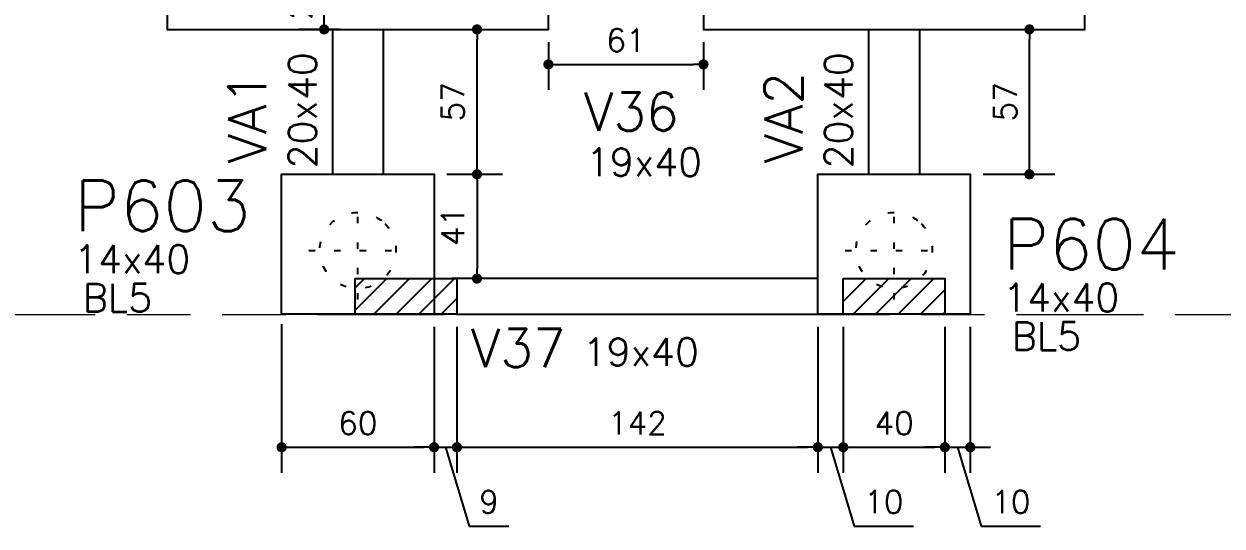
# Model space of a CAD drawing. Extents: x -39962 to 11287, y 23324 to 41277.
# Drawn here: x 2707.6 to 3179.1, y 23324.2 to 23521.8 of the extents above; entities that cross this region are included whole.
import ezdxf

# ---------------------------------------------------------------- set-up
doc = ezdxf.new("R2010")
doc.units = 0
doc.header["$LTSCALE"] = 25
doc.header["$MEASUREMENT"] = 0
doc.linetypes.add('Double dash', pattern=[55, 20, -5, 10, -5, 10, -5])
doc.linetypes.add('ESTILO_TQS_0002', pattern=[0.4, 0.1, -0.3])
doc.layers.get('0').update_dxf_attribs({"linetype": 'CONTINUOUS'})
doc.layers.get('Defpoints').update_dxf_attribs({"linetype": 'CONTINUOUS'})
for name, color, linetype in [('228', 2, 'CONTINUOUS'), ('BLOCO', 3, 'CONTINUOUS'), ('COTA', 1, 'CONTINUOUS'), ('ESTACA', 1, 'ESTILO_TQS_0002'), ('H5', 1, 'CONTINUOUS'), ('P-D', 2, 'CONTINUOUS'), ('P-N', 5, 'CONTINUOUS'), ('PENA_3', 3, 'CONTINUOUS'), ('PIL-N', 4, 'CONTINUOUS'), ('VIG-D', 2, 'CONTINUOUS'), ('VIG-N', 4, 'CONTINUOUS'), ('VIGA', 3, 'CONTINUOUS')]:
    doc.layers.add(name, color=color, linetype=linetype)
doc.layers.add('TLV-DVI-___-CNT', color=7, linetype='Double dash', lineweight=9)
doc.styles.add('COTA', font='romans.shx')
doc.styles.get("Standard").update_dxf_attribs({"font": 'ROMANS.SHX'})
doc.dimstyles.new('forma', dxfattribs={"dimscale": 5, "dimtxt": 1.8, "dimasz": 0.8, "dimexe": 2, "dimexo": 1, "dimgap": 1, "dimtad": 1, "dimdec": 1, "dimzin": 9, "dimdsep": 46, "dimtxsty": 'COTA', "dimblk1": 'DOT', "dimblk2": 'DOT', "dimsah": 1, "dimcen": 0, "dimdle": 1, "dimclrd": 256, "dimclre": 256, "dimclrt": 2, "dimadec": 0, "dimazin": 0, "dimtfac": 1, "dimtdec": 0, "dimtmove": 0, "dimatfit": 3, "dimfxl": 1, "dimtolj": 1, "dimtzin": 0, "dimarcsym": 0})

# ---------------------------------------------------------------- blocks, each defined once
blk = doc.blocks.new('Family - ___-2103959-PLANTA INFERIOR 2')
at = {"layer": 'TLV-DVI-___-CNT', "color": 1, "true_color": 0xff0000}
for p, q in [((-32076.86190852377, -10135.68212233987), (-18942.24823472019, -10135.68212233987)), ((-18942.24823472019, -10135.68212233987), (-17532.53627946512, -10135.68212233987))]:
    blk.add_line(p, q, dxfattribs=at)
blk = doc.blocks.new('A$C8a1ee3b4')
at = {"layer": 'TLV-DVI-___-CNT', "color": 1, "true_color": 0xff0000, "xscale": 0.1, "yscale": 0.1, "zscale": 0.1}
blk.add_blockref('Family - ___-2103959-PLANTA INFERIOR 2', (4865.234936253892, 1037.139246327799), dxfattribs=at)
blk = doc.blocks.new('A$C96fa5e93')
at = {"layer": 'ESTACA', "linetype": 'ESTILO_TQS_0002'}
for p, q in [((19.28569357143897, -1.252141555596609e-05), (19.28569357143897, 38.57141596442125)), ((-2.028576454904396e-05, 19.28570172150285), (38.57140785292904, 19.28570172150285))]:
    blk.add_line(p, q, dxfattribs=at)
blk.add_ellipse((19.28569357143897, 19.28570172150285), major_axis=(10.60660171779848, 10.60660171779848), ratio=0.9999999999999488, start_param=5.497787143782112, end_param=11.7809724509617, dxfattribs=at)
blk = doc.blocks.new('_Dot')
at = {"color": 0, "linetype": 'ByBlock', "lineweight": -2}
blk.add_line((-0.5, 0), (-1, 0), dxfattribs=at)
at = {"color": 0, "linetype": 'ByBlock', "const_width": 0.5}
blk.add_lwpolyline([(-0.25, 0, 1), (0.25, 0, 1)], format="xyb", close=True, dxfattribs=at)
blk = doc.blocks.new('*D241')
at = {"layer": 'COTA', "lineweight": -2, "transparency": 16777216}
for p, q in [((2873.998001147705, 23519.63057408154), (2895.884309649992, 23519.63057408154)), ((2885.884309649992, 23466.63057408607), (2885.884309649992, 23515.63057408154)), ((2873.998001147705, 23462.63057408607), (2895.884309649992, 23462.63057408607))]:
    blk.add_line(p, q, dxfattribs=at)
at = {"layer": 'Defpoints', "color": 0, "transparency": 16777216}
for p in [(2868.998001147705, 23519.63057408154), (2885.884309649992, 23519.63057408154), (2868.998001147705, 23462.63057408607)]:
    blk.add_point(p, dxfattribs=at)
at = {"layer": 'COTA', "lineweight": -2, "transparency": 16777216, "xscale": 4, "yscale": 4, "zscale": 4}
for p, rotation in [((2885.884309649992, 23519.63057408154), 90), ((2885.884309649992, 23462.63057408607), 270)]:
    blk.add_blockref('_Dot', p, dxfattribs=dict(at, rotation=rotation))
at = {"layer": 'COTA', "color": 2, "transparency": 16777216, "insert": (2876.384309649998, 23491.1305740838), "char_height": 9, "attachment_point": 5, "rotation": 90, "style": 'COTA'}
blk.add_mtext('\\A1;57 ', dxfattribs=at)
blk = doc.blocks.new('*D242')
at = {"layer": 'COTA', "lineweight": -2, "transparency": 16777216}
for p, q in [((2873.998001147705, 23462.63057408607), (2895.884309649993, 23462.63057408607)), ((2885.884309649993, 23458.63057408607), (2885.884309649993, 23425.59223652247)), ((2880.884309925079, 23421.59223652247), (2875.884309649993, 23421.59223652247))]:
    blk.add_line(p, q, dxfattribs=at)
at = {"layer": 'Defpoints', "color": 0, "transparency": 16777216}
for p in [(2868.998001147705, 23462.63057408607), (2885.884309925079, 23421.59223652247), (2885.884309649993, 23421.59223652247)]:
    blk.add_point(p, dxfattribs=at)
at = {"layer": 'COTA', "lineweight": -2, "transparency": 16777216, "xscale": 4, "yscale": 4, "zscale": 4}
for p, rotation in [((2885.884309649993, 23462.63057408607), 90), ((2885.884309649993, 23421.59223652247), 270)]:
    blk.add_blockref('_Dot', p, dxfattribs=dict(at, rotation=rotation))
at = {"layer": 'COTA', "color": 2, "transparency": 16777216, "insert": (2876.384309649999, 23442.11140530427), "char_height": 9, "attachment_point": 5, "rotation": 90, "style": 'COTA'}
blk.add_mtext('\\A1;41 ', dxfattribs=at)
blk = doc.blocks.new('*D243')
at = {"layer": 'COTA', "lineweight": -2, "transparency": 16777216}
for p, q in [((2913.998001018879, 23514.63057408153), (2913.998001018879, 23495.86836162928)), ((2974.998001360906, 23514.63057408153), (2974.998001360906, 23495.86836162928)), ((2917.998001018879, 23505.86836162928), (2970.998001360906, 23505.86836162928))]:
    blk.add_line(p, q, dxfattribs=at)
at = {"layer": 'Defpoints', "color": 0, "transparency": 16777216}
for p in [(2913.998001018879, 23519.63057408153), (2974.998001360906, 23519.63057408153), (2974.998001360906, 23505.86836162928)]:
    blk.add_point(p, dxfattribs=at)
at = {"layer": 'COTA', "lineweight": -2, "transparency": 16777216, "xscale": 4, "yscale": 4, "zscale": 4, "rotation": 180}
blk.add_blockref('_Dot', (2913.998001018879, 23505.86836162928), dxfattribs=at)
at = {"layer": 'COTA', "lineweight": -2, "transparency": 16777216, "xscale": 4, "yscale": 4, "zscale": 4}
blk.add_blockref('_Dot', (2974.998001360906, 23505.86836162928), dxfattribs=at)
at = {"layer": 'COTA', "color": 2, "transparency": 16777216, "insert": (2944.498001189892, 23515.36836162928), "char_height": 9, "attachment_point": 5, "style": 'COTA'}
blk.add_mtext('\\A1;61 ', dxfattribs=at)
blk = doc.blocks.new('*D244')
at = {"layer": 'COTA', "lineweight": -2, "transparency": 16777216}
for p, q in [((3084.998001147673, 23519.63057408154), (3113.249669694693, 23519.63057408154)), ((3103.249669694693, 23466.63057408608), (3103.249669694693, 23515.63057408154)), ((3084.998001147673, 23462.63057408608), (3113.249669694693, 23462.63057408608))]:
    blk.add_line(p, q, dxfattribs=at)
at = {"layer": 'Defpoints', "color": 0, "transparency": 16777216}
for p in [(3079.998001147673, 23519.63057408154), (3103.249669694693, 23519.63057408154), (3079.998001147673, 23462.63057408608)]:
    blk.add_point(p, dxfattribs=at)
at = {"layer": 'COTA', "lineweight": -2, "transparency": 16777216, "xscale": 4, "yscale": 4, "zscale": 4}
for p, rotation in [((3103.249669694693, 23519.63057408154), 90), ((3103.249669694693, 23462.63057408608), 270)]:
    blk.add_blockref('_Dot', p, dxfattribs=dict(at, rotation=rotation))
at = {"layer": 'COTA', "color": 2, "transparency": 16777216, "insert": (3093.749669694698, 23491.1305740838), "char_height": 9, "attachment_point": 5, "rotation": 90, "style": 'COTA'}
blk.add_mtext('\\A1;57 ', dxfattribs=at)
blk = doc.blocks.new('*D276')
at = {"layer": 'COTA', "lineweight": -2, "transparency": 16777216}
for p, q in [((2808.998001356713, 23403.69428493392), (2808.998001356713, 23345.20872689628)), ((2868.998001360984, 23402.5922370813), (2868.998001360984, 23345.20872689628)), ((2812.998001356713, 23355.20872689628), (2864.998001360984, 23355.20872689628))]:
    blk.add_line(p, q, dxfattribs=at)
at = {"layer": 'Defpoints', "color": 0, "transparency": 16777216}
for p in [(2808.998001356713, 23408.69428493392), (2868.998001360984, 23407.5922370813), (2868.998001360984, 23355.20872689628)]:
    blk.add_point(p, dxfattribs=at)
at = {"layer": 'COTA', "lineweight": -2, "transparency": 16777216, "xscale": 4, "yscale": 4, "zscale": 4, "rotation": 180}
blk.add_blockref('_Dot', (2808.998001356713, 23355.20872689628), dxfattribs=at)
at = {"layer": 'COTA', "lineweight": -2, "transparency": 16777216, "xscale": 4, "yscale": 4, "zscale": 4}
blk.add_blockref('_Dot', (2868.998001360984, 23355.20872689628), dxfattribs=at)
at = {"layer": 'COTA', "color": 2, "transparency": 16777216, "insert": (2838.998001358848, 23364.70872689628), "char_height": 9, "attachment_point": 5, "style": 'COTA'}
blk.add_mtext('\\A1;60 ', dxfattribs=at)
blk = doc.blocks.new('*D277')
at = {"layer": 'COTA', "lineweight": -2, "transparency": 16777216}
for p, q in [((2868.998001360984, 23402.5922370813), (2868.998001360984, 23345.20872689628)), ((2877.998001702822, 23402.5922370813), (2877.998001702822, 23345.20872689628)), ((2864.998001360984, 23355.20872689628), (2860.998001360984, 23355.20872689628)), ((2868.998001360984, 23355.20872689628), (2877.998001702822, 23355.20872689628)), ((2868.998001360984, 23355.20872689628), (2877.998001702822, 23355.20872689628)), ((2873.498001531903, 23355.20872689628), (2882.798001531903, 23324.20872689628)), ((2881.998001702822, 23355.20872689628), (2885.998001702822, 23355.20872689628)), ((2882.798001531903, 23324.20872689628), (2898.369430103332, 23324.20872689628))]:
    blk.add_line(p, q, dxfattribs=at)
at = {"layer": 'Defpoints', "color": 0, "transparency": 16777216}
for p in [(2868.998001360984, 23407.5922370813), (2877.998001702822, 23407.5922370813), (2877.998001702822, 23355.20872689628)]:
    blk.add_point(p, dxfattribs=at)
at = {"layer": 'COTA', "lineweight": -2, "transparency": 16777216, "xscale": 4, "yscale": 4, "zscale": 4}
blk.add_blockref('_Dot', (2868.998001360984, 23355.20872689628), dxfattribs=at)
at = {"layer": 'COTA', "lineweight": -2, "transparency": 16777216, "xscale": 4, "yscale": 4, "zscale": 4, "rotation": 180}
blk.add_blockref('_Dot', (2877.998001702822, 23355.20872689628), dxfattribs=at)
at = {"layer": 'COTA', "color": 2, "transparency": 16777216, "insert": (2890.583715817617, 23333.70872689628), "char_height": 9, "attachment_point": 5, "style": 'COTA'}
blk.add_mtext('\\A1;9 ', dxfattribs=at)
blk = doc.blocks.new('*D278')
at = {"layer": 'COTA', "lineweight": -2, "transparency": 16777216}
for p, q in [((2877.998001702822, 23402.5922370813), (2877.998001702822, 23345.20872689628)), ((3019.998001360951, 23402.59223708131), (3019.998001360951, 23345.20872689628)), ((2881.998001702822, 23355.20872689628), (3015.998001360951, 23355.20872689628))]:
    blk.add_line(p, q, dxfattribs=at)
at = {"layer": 'Defpoints', "color": 0, "transparency": 16777216}
for p in [(2877.998001702822, 23407.5922370813), (3019.998001360951, 23407.59223708131), (3019.998001360951, 23355.20872689628)]:
    blk.add_point(p, dxfattribs=at)
at = {"layer": 'COTA', "lineweight": -2, "transparency": 16777216, "xscale": 4, "yscale": 4, "zscale": 4, "rotation": 180}
blk.add_blockref('_Dot', (2877.998001702822, 23355.20872689628), dxfattribs=at)
at = {"layer": 'COTA', "lineweight": -2, "transparency": 16777216, "xscale": 4, "yscale": 4, "zscale": 4}
blk.add_blockref('_Dot', (3019.998001360951, 23355.20872689628), dxfattribs=at)
at = {"layer": 'COTA', "color": 2, "transparency": 16777216, "insert": (2948.998001531887, 23364.70872689628), "char_height": 9, "attachment_point": 5, "style": 'COTA'}
blk.add_mtext('\\A1;142 ', dxfattribs=at)
blk = doc.blocks.new('*D279')
at = {"layer": 'COTA', "lineweight": -2, "transparency": 16777216}
for p, q in [((3019.998001360951, 23402.59223708131), (3019.998001360951, 23345.20872689628)), ((3029.998001702983, 23402.59223708131), (3029.998001702983, 23345.20872689628)), ((3015.998001360951, 23355.20872689628), (3011.998001360951, 23355.20872689628)), ((3019.998001360951, 23355.20872689628), (3029.998001702983, 23355.20872689628)), ((3019.998001360951, 23355.20872689628), (3029.998001702983, 23355.20872689628)), ((3024.998001531967, 23355.20872689628), (3034.298001531967, 23324.20872689628)), ((3033.998001702983, 23355.20872689628), (3037.998001702983, 23355.20872689628)), ((3034.298001531967, 23324.20872689628), (3057.583715817681, 23324.20872689628))]:
    blk.add_line(p, q, dxfattribs=at)
at = {"layer": 'Defpoints', "color": 0, "transparency": 16777216}
for p in [(3019.998001360951, 23407.59223708131), (3029.998001702983, 23407.59223708131), (3029.998001702983, 23355.20872689628)]:
    blk.add_point(p, dxfattribs=at)
at = {"layer": 'COTA', "lineweight": -2, "transparency": 16777216, "xscale": 4, "yscale": 4, "zscale": 4}
blk.add_blockref('_Dot', (3019.998001360951, 23355.20872689628), dxfattribs=at)
at = {"layer": 'COTA', "lineweight": -2, "transparency": 16777216, "xscale": 4, "yscale": 4, "zscale": 4, "rotation": 180}
blk.add_blockref('_Dot', (3029.998001702983, 23355.20872689628), dxfattribs=at)
at = {"layer": 'COTA', "color": 2, "transparency": 16777216, "insert": (3045.940858674825, 23333.70872689628), "char_height": 9, "attachment_point": 5, "style": 'COTA'}
blk.add_mtext('\\A1;10 ', dxfattribs=at)
blk = doc.blocks.new('*D280')
at = {"layer": 'COTA', "lineweight": -2, "transparency": 16777216}
for p, q in [((3029.998001702983, 23402.59223708131), (3029.998001702983, 23345.20872689628)), ((3069.998001702981, 23402.59223708131), (3069.998001702981, 23345.20872689628)), ((3033.998001702983, 23355.20872689628), (3065.998001702981, 23355.20872689628))]:
    blk.add_line(p, q, dxfattribs=at)
at = {"layer": 'Defpoints', "color": 0, "transparency": 16777216}
for p in [(3029.998001702983, 23407.59223708131), (3069.998001702981, 23407.59223708131), (3069.998001702981, 23355.20872689628)]:
    blk.add_point(p, dxfattribs=at)
at = {"layer": 'COTA', "lineweight": -2, "transparency": 16777216, "xscale": 4, "yscale": 4, "zscale": 4, "rotation": 180}
blk.add_blockref('_Dot', (3029.998001702983, 23355.20872689628), dxfattribs=at)
at = {"layer": 'COTA', "lineweight": -2, "transparency": 16777216, "xscale": 4, "yscale": 4, "zscale": 4}
blk.add_blockref('_Dot', (3069.998001702981, 23355.20872689628), dxfattribs=at)
at = {"layer": 'COTA', "color": 2, "transparency": 16777216, "insert": (3049.998001702982, 23364.70872689628), "char_height": 9, "attachment_point": 5, "style": 'COTA'}
blk.add_mtext('\\A1;40 ', dxfattribs=at)
blk = doc.blocks.new('*D281')
at = {"layer": 'COTA', "lineweight": -2, "transparency": 16777216}
for p, q in [((3069.998001702981, 23402.59223708131), (3069.998001702981, 23345.20872689628)), ((3079.998001360951, 23402.63057408134), (3079.998001360951, 23345.20872689628)), ((3065.998001702981, 23355.20872689628), (3061.998001702981, 23355.20872689628)), ((3069.998001702981, 23355.20872689628), (3079.998001360951, 23355.20872689628)), ((3069.998001702981, 23355.20872689628), (3079.998001360951, 23355.20872689628)), ((3074.998001531966, 23355.20872689628), (3084.298001531966, 23324.20872689628)), ((3083.998001360951, 23355.20872689628), (3087.998001360951, 23355.20872689628)), ((3084.298001531966, 23324.20872689628), (3107.583715817681, 23324.20872689628))]:
    blk.add_line(p, q, dxfattribs=at)
at = {"layer": 'Defpoints', "color": 0, "transparency": 16777216}
for p in [(3069.998001702981, 23407.59223708131), (3079.998001360951, 23407.63057408134), (3079.998001360951, 23355.20872689628)]:
    blk.add_point(p, dxfattribs=at)
at = {"layer": 'COTA', "lineweight": -2, "transparency": 16777216, "xscale": 4, "yscale": 4, "zscale": 4}
blk.add_blockref('_Dot', (3069.998001702981, 23355.20872689628), dxfattribs=at)
at = {"layer": 'COTA', "lineweight": -2, "transparency": 16777216, "xscale": 4, "yscale": 4, "zscale": 4, "rotation": 180}
blk.add_blockref('_Dot', (3079.998001360951, 23355.20872689628), dxfattribs=at)
at = {"layer": 'COTA', "color": 2, "transparency": 16777216, "insert": (3095.940858674824, 23333.70872689628), "char_height": 9, "attachment_point": 5, "style": 'COTA'}
blk.add_mtext('\\A1;10 ', dxfattribs=at)
blk = doc.blocks.new('*D287')
at = {"layer": 'COTA', "lineweight": -2, "transparency": 16777216}
for p, q in [((2832.998001702984, 23542.59223708132), (2815.739366625722, 23542.59223708132)), ((2825.739366625722, 23523.63057408154), (2825.739366625722, 23538.59223708132)), ((2831.793509300974, 23519.63057408154), (2815.739366625722, 23519.63057408154))]:
    blk.add_line(p, q, dxfattribs=at)
at = {"layer": 'Defpoints', "color": 0, "transparency": 16777216}
for p in [(2825.739366625722, 23542.59223708132), (2837.998001702984, 23542.59223708132), (2836.793509300974, 23519.63057408154)]:
    blk.add_point(p, dxfattribs=at)
at = {"layer": 'COTA', "lineweight": -2, "transparency": 16777216, "xscale": 4, "yscale": 4, "zscale": 4}
for p, rotation in [((2825.739366625722, 23542.59223708132), 90), ((2825.739366625722, 23519.63057408154), 270)]:
    blk.add_blockref('_Dot', p, dxfattribs=dict(at, rotation=rotation))
at = {"layer": 'COTA', "color": 2, "transparency": 16777216, "insert": (2816.239366625728, 23531.11140558143), "char_height": 9, "attachment_point": 5, "rotation": 90, "style": 'COTA'}
blk.add_mtext('\\A1;23 ', dxfattribs=at)

msp = doc.modelspace()

# ---------------------------------------------------------------- hatches: boundary and pattern name
at = {"layer": 'H5'}
h = msp.add_hatch(dxfattribs=at)
h.set_pattern_fill('ANSI31', color=256, scale=50, style=0)
h.set_pattern_definition([(45, (-2.979822563275775, 0.1874086026400619), (-4.419417382415922, 4.419417382415922), [])])
h.paths.add_polyline_path([(2837.998001702822, 23421.5922370813), (2877.998001702822, 23421.5922370813), (2877.998001702822, 23407.5922370813), (2837.998001702822, 23407.5922370813)])
h = msp.add_hatch(dxfattribs=at)
h.set_pattern_fill('ANSI31', color=256, scale=50, style=0)
h.set_pattern_definition([(45, (0.02017743670921845, 0.1874086026546138), (-4.419417382415922, 4.419417382415922), [])])
h.paths.add_polyline_path([(3029.998001702981, 23421.59223708132), (3069.998001702981, 23421.59223708132), (3069.998001702981, 23407.59223708132), (3029.998001702981, 23407.59223708132)])

# ---------------------------------------------------------------- linework, layer by layer
at = {"layer": 'BLOCO'}
msp.add_lwpolyline([(2913.998001018879, 23579.63057408153), (2763.998001018879, 23579.63057408153), (2763.998001018879, 23519.63057408153), (2913.998001018879, 23519.63057408153)], close=True, dxfattribs=at)
for points in [[(3050.977824266274, 23579.63057408153), (2974.998001360906, 23579.63057408153), (2974.998001360906, 23519.63057408153), (3124.998001360906, 23519.63057408153), (3124.998001360906, 23579.63057408153), (3069.993887945579, 23579.63057408153)], [(2868.998001360984, 23407.5922370813), (2808.998001360984, 23407.5922370813), (2808.998001147704, 23462.63057408606), (2868.998001147704, 23462.63057408606), (2868.998001360984, 23407.5922370813)], [(3079.998001360951, 23407.59223708132), (3019.998001360951, 23407.59223708132), (3019.998001147671, 23462.63057408607), (3079.998001147671, 23462.63057408607), (3079.998001360951, 23407.63057408134)]]:
    msp.add_lwpolyline(points, dxfattribs=at)
at = {"layer": 'P-N', "linetype": 'Continuous'}
for points in [[(2837.998001702822, 23421.5922370813), (2877.998001702822, 23421.5922370813), (2877.998001702822, 23407.5922370813), (2837.998001702822, 23407.5922370813)], [(3029.998001702981, 23421.59223708132), (3069.998001702981, 23421.59223708132), (3069.998001702981, 23407.59223708132), (3029.998001702981, 23407.59223708132)]]:
    msp.add_lwpolyline(points, close=True, dxfattribs=at)
at = {"layer": 'PENA_3'}
for p, q in [((2828.998001360938, 23519.63057408153), (2828.998001360938, 23462.63057408606)), ((2848.998001360938, 23519.63057408153), (2848.998001360938, 23462.63057408606)), ((3039.998001147671, 23519.63057408154), (3039.998001147671, 23462.63057408607)), ((3059.998001147671, 23519.63057408154), (3059.998001147671, 23462.63057408607)), ((3019.99800130681, 23421.59223704253), (2877.998001702822, 23421.5922370813)), ((2877.998001702822, 23407.59223708131), (3029.998001702983, 23407.59223708131))]:
    msp.add_line(p, q, dxfattribs=at)

# ---------------------------------------------------------------- block references
at = {"layer": '228', "linetype": 'Continuous'}
for p in [(2819.712307576265, 23413.34487236456), (3030.712307576232, 23413.34487236457)]:
    msp.add_blockref('A$C96fa5e93', p, dxfattribs=at)
at = {"layer": 'VIGA'}
msp.add_blockref('A$C8a1ee3b4', (203.0611701791058, 23383.83379438486), dxfattribs=at)

# ---------------------------------------------------------------- texts
at = {"layer": 'P-D', "linetype": 'Continuous'}
for s, p in [('14x40', (2727.348655286605, 23423.71731277771)), ('BL5', (2730.712048667188, 23408.51738519645)), ('14x40', (3092.910187663289, 23408.60174479955)), ('BL5', (3096.273581043872, 23393.40181721829))]:
    msp.add_text(s, height=11, dxfattribs=at).set_placement(p)
at = {"layer": 'PIL-N', "linetype": 'Continuous'}
for s, p in [('P603', (2727.348655286605, 23440.21731277771)), ('P604', (3092.910187663289, 23425.10174479955))]:
    msp.add_text(s, height=20, dxfattribs=at).set_placement(p)
at = {"layer": 'VIG-D', "linetype": 'Continuous'}
for s, rotation, p in [('20x40', 90, (2822.665849078136, 23464.91411747169)), ('20x40', 90, (3033.665848864868, 23464.9141174717)), ('19x40', 359.9999999997916, (2928.726382181652, 23461.87364028199)), ('19x40', 359.9999999997916, (2927.490488837451, 23387.19432335713))]:
    msp.add_text(s, height=11, rotation=rotation, dxfattribs=at).set_placement(p)
at = {"layer": 'VIG-N', "linetype": 'Continuous'}
for s, rotation, p in [('VA1', 90, (2802.954241053298, 23466.89802697196)), ('VA2', 90, (3013.95424084003, 23466.89802697197)), ('V36', 359.9999999997916, (2927.994511015539, 23479.75671920304)), ('V37', 359.9999999997916, (2883.487453859605, 23386.76353117161))]:
    msp.add_text(s, height=15, rotation=rotation, dxfattribs=at).set_placement(p)

# ---------------------------------------------------------------- dimensions: what is measured, and where the dimension line sits
at = {"layer": 'COTA'}
dim = msp.add_linear_dim(base=(2825.739366625722, 23542.59223708132), p1=(2836.793509300973, 23519.63057408153), p2=(2837.998001702983, 23542.59223708132), angle=90, dimstyle='forma', override={"dimpost": ' '}, dxfattribs=at)
dim.commit()
dim.dimension.update_dxf_attribs({"geometry": '*D287', "text_midpoint": (2825.739366625728, 23531.11140558143), "dimtype": 128})
for base, p1, p2, override, picture, middle in [((2885.884309649992, 23519.63057408154), (2868.998001147704, 23462.63057408606), (2868.998001147704, 23519.63057408153), {"dimpost": ' '}, '*D241', (2876.384309649998, 23491.1305740838)), ((3103.249669694693, 23519.63057408154), (3079.998001147671, 23462.63057408607), (3079.998001147671, 23519.63057408153), {"dimpost": ' '}, '*D244', (3093.749669694698, 23491.1305740838)), ((2885.884309649993, 23421.59223652247), (2868.998001147704, 23462.63057408606), (2885.884309925078, 23421.59223652247), {"dimpost": ' ', "dimtmove": 1}, '*D242', (2876.384309649999, 23442.11140530427))]:
    dim = msp.add_linear_dim(base=base, p1=p1, p2=p2, angle=90, dimstyle='forma', override=override, dxfattribs=at)
    dim.commit()
    dim.dimension.update_dxf_attribs({"geometry": picture, "text_midpoint": middle})
for base, p1, p2, override, picture, middle in [((2974.998001360906, 23505.86836162928), (2913.998001018879, 23519.63057408153), (2974.998001360906, 23519.63057408153), {"dimpost": ' '}, '*D243', (2944.498001189892, 23515.36836162928)), ((2868.998001360984, 23355.20872689628), (2808.998001356713, 23408.69428493392), (2868.998001360984, 23407.5922370813), {"dimpost": ' '}, '*D276', (2838.998001358848, 23364.70872689628)), ((2877.998001702822, 23355.20872689628), (2868.998001360984, 23407.5922370813), (2877.998001702822, 23407.5922370813), {"dimpost": ' ', "dimtmove": 1}, '*D277', (2887.798001531903, 23333.70872689628)), ((3019.998001360951, 23355.20872689628), (2877.998001702822, 23407.5922370813), (3019.998001360951, 23407.59223708131), {"dimpost": ' ', "dimtmove": 1}, '*D278', (2948.998001531887, 23364.70872689628)), ((3029.998001702983, 23355.20872689628), (3019.998001360951, 23407.59223708131), (3029.998001702983, 23407.59223708131), {"dimpost": ' ', "dimtmove": 1}, '*D279', (3039.298001531967, 23333.70872689628)), ((3069.998001702981, 23355.20872689628), (3029.998001702983, 23407.59223708131), (3069.998001702981, 23407.59223708131), {"dimpost": ' ', "dimtmove": 1}, '*D280', (3049.998001702982, 23364.70872689628)), ((3079.998001360951, 23355.20872689628), (3069.998001702981, 23407.59223708131), (3079.998001360951, 23407.63057408134), {"dimpost": ' ', "dimtmove": 1}, '*D281', (3089.298001531966, 23333.70872689628))]:
    dim = msp.add_linear_dim(base=base, p1=p1, p2=p2, dimstyle='forma', override=override, dxfattribs=at)
    dim.commit()
    dim.dimension.update_dxf_attribs({"geometry": picture, "text_midpoint": middle})

doc.saveas('drawing.dxf')
